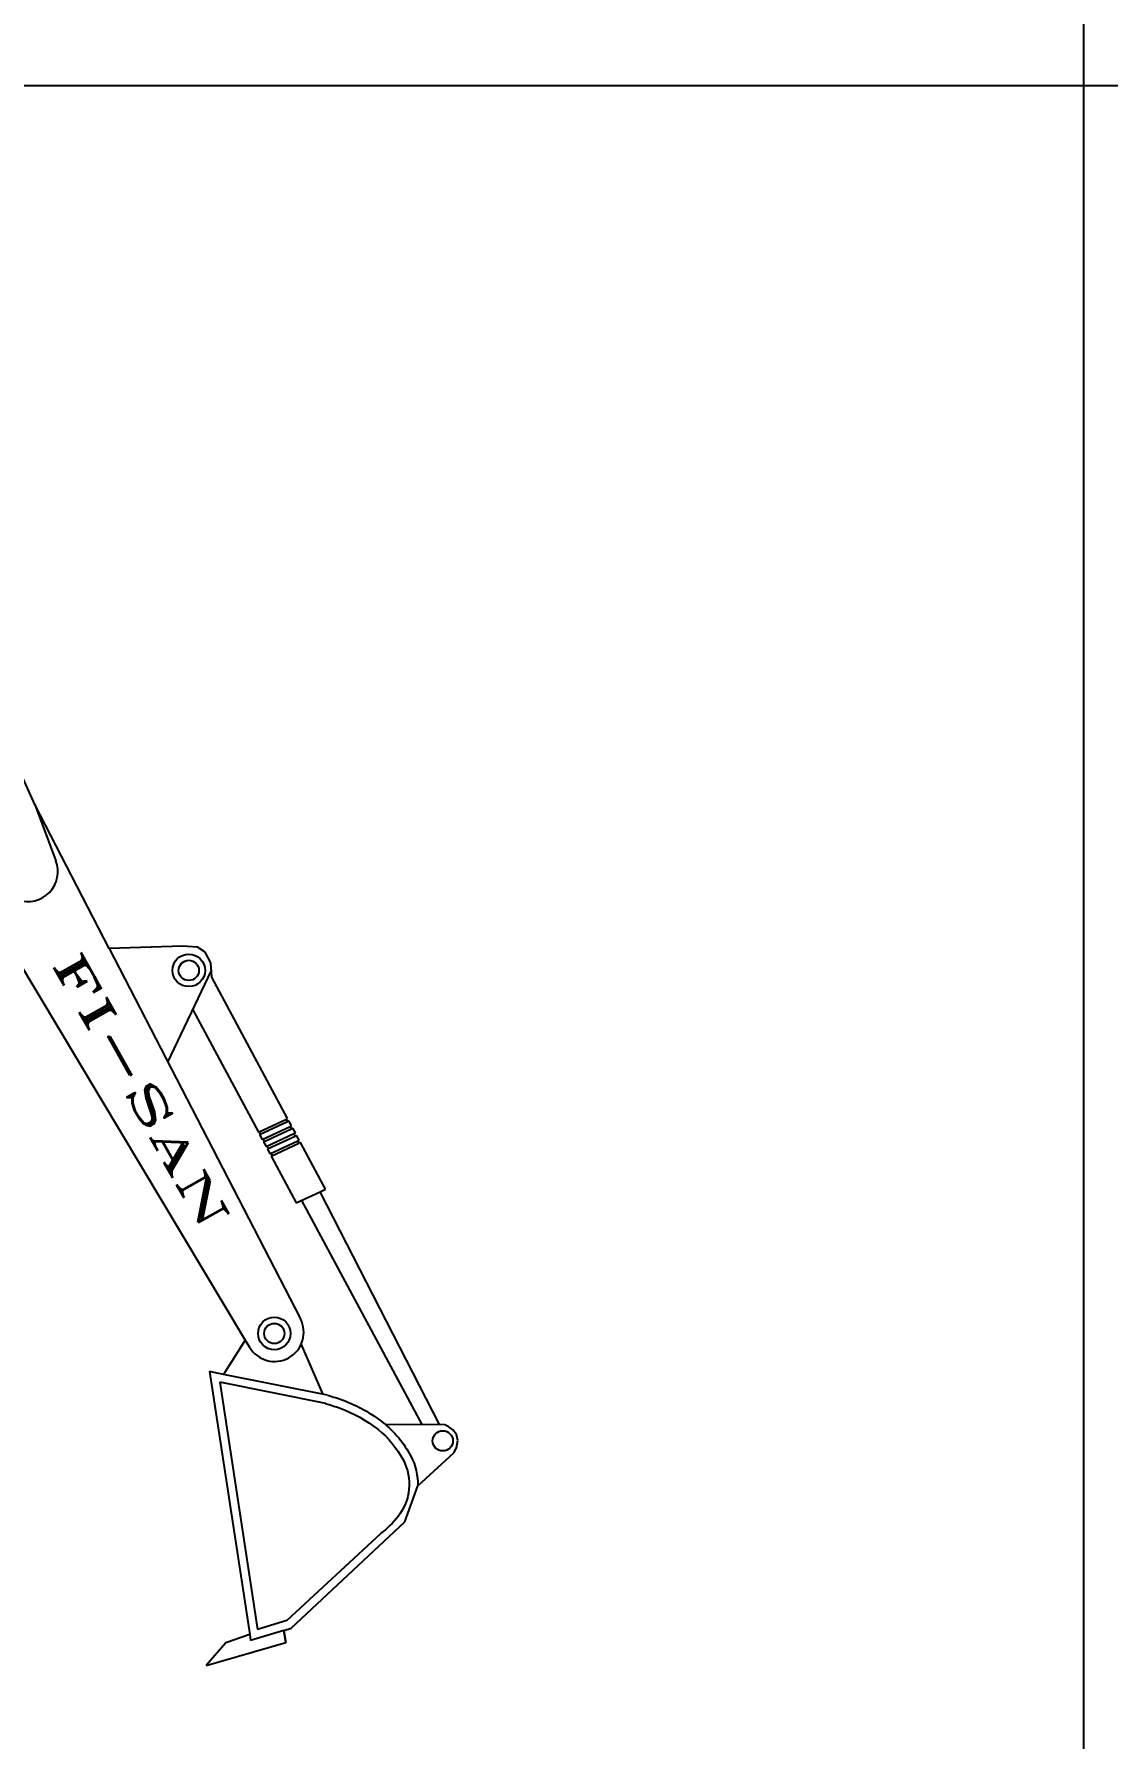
# Model space of a CAD drawing. Extents: x -121210 to 57230, y 84783 to 157800.
# Drawn here: x -25572 to -19654, y 134795 to 144184 of the extents above; entities that cross this region are included whole.
import ezdxf
from ezdxf.enums import TextEntityAlignment as Align

# ---------------------------------------------------------------- set-up
doc = ezdxf.new("R2010")
doc.units = 0
doc.header["$MEASUREMENT"] = 0
doc.layers.get('0').update_dxf_attribs({"linetype": 'CONTINUOUS'})
doc.styles.add('ROMANT', font='romant')

# ---------------------------------------------------------------- blocks, each defined once
blk = doc.blocks.new('A$C6084676A')
for p, q in [((6.5719, 3.3338), (6.373, 3.775)), ((6.8455, 2.8044), (6.5719, 3.3338)), ((6.5719, 3.3338), (6.6498, 3.1273)), ((6.3921, 2.9579), (7.3449, 1.3668)), ((7.1152, 2.813), (6.8455, 2.8044)), ((6.8455, 2.8044), (7.5481, 1.4453)), ((7.17, 2.81), (7.1152, 2.813)), ((7.1973, 2.7917), (7.17, 2.81)), ((7.2186, 2.7522), (7.1973, 2.7917)), ((7.0612, 2.3871), (7.2209, 2.7239)), ((7.2228, 2.6993), (7.2186, 2.7522)), ((7.5009, 2.1804), (7.2228, 2.6993)), ((7.1526, 2.5798), (7.3934, 2.1305)), ((7.3934, 2.1305), (7.4961, 2.1782)), ((7.4013, 2.1231), (7.3965, 2.1319)), ((7.3981, 2.1216), (7.5008, 2.1693)), ((7.4076, 2.104), (7.51, 2.1516)), ((7.4123, 2.0951), (7.5147, 2.1427)), ((7.4961, 2.1782), (7.5009, 2.1804)), ((7.5008, 2.1693), (7.4961, 2.1782)), ((7.5056, 2.1716), (7.5008, 2.1693)), ((7.5151, 2.1539), (7.5056, 2.1716)), ((7.51, 2.1516), (7.5151, 2.1539)), ((7.5147, 2.1427), (7.51, 2.1516)), ((7.5198, 2.1451), (7.5147, 2.1427)), ((7.5293, 2.1274), (7.5198, 2.1451)), ((7.3981, 2.1216), (7.4076, 2.104)), ((7.4157, 2.0967), (7.4109, 2.1055)), ((7.4123, 2.0951), (7.4218, 2.0775)), ((7.4218, 2.0775), (7.524, 2.125)), ((7.4302, 2.0704), (7.4254, 2.0792)), ((7.4265, 2.0687), (7.5286, 2.1161)), ((7.4265, 2.0687), (7.436, 2.051)), ((7.436, 2.051), (7.5379, 2.0984)), ((7.4407, 2.0422), (7.5425, 2.0895)), ((7.524, 2.125), (7.5293, 2.1274)), ((7.5286, 2.1161), (7.524, 2.125)), ((7.534, 2.1186), (7.5286, 2.1161)), ((7.5435, 2.101), (7.534, 2.1186)), ((7.5379, 2.0984), (7.5435, 2.101)), ((7.5425, 2.0895), (7.5379, 2.0984)), ((7.5482, 2.0921), (7.5425, 2.0895)), ((7.6401, 1.9207), (7.5482, 2.0921)), ((7.4447, 2.044), (7.4398, 2.0528)), ((7.4407, 2.0422), (7.5326, 1.8707)), ((7.5326, 1.8707), (7.6204, 1.9115)), ((7.5523, 1.8799), (7.9937, 1.0565)), ((7.6204, 1.9115), (7.6401, 1.9207)), ((8.0592, 1.0567), (7.6204, 1.9115)), ((7.3449, 1.3668), (7.2653, 1.2411)), ((7.3449, 1.3668), (7.3605, 1.3408)), ((7.6315, 1.1678), (7.551, 1.3527)), ((7.2144, 1.2513), (7.3616, 0.2863)), ((7.2653, 1.2411), (7.2144, 1.2513)), ((7.2521, 1.2119), (7.3904, 0.3047)), ((7.6409, 1.1341), (7.2521, 1.2119)), ((7.647, 1.1647), (7.2653, 1.2411)), ((8.0592, 1.0567), (7.8608, 1.0563)), ((8.0789, 1.0561), (8.0592, 1.0567)), ((8.0708, 1.0342), (8.0708, 1.0342)), ((8.0933, 1.0488), (8.0789, 1.0561)), ((8.1077, 1.0372), (8.0933, 1.0488)), ((8.1207, 1.0207), (8.1077, 1.0372)), ((8.1262, 0.9981), (8.1207, 1.0207)), ((7.9787, 0.8319), (8.1111, 0.9529)), ((8.1111, 0.9529), (8.1214, 0.9714)), ((8.1214, 0.9714), (8.1262, 0.9981)), ((7.931, 0.7), (7.9787, 0.8319)), ((7.5142, 0.3093), (7.931, 0.7)), ((7.8417, 0.6561), (7.4982, 0.3371)), ((7.4982, 0.3371), (7.3904, 0.3047)), ((7.2013, 0.172), (7.4948, 0.2568)), ((7.2734, 0.2557), (7.2013, 0.172)), ((7.3616, 0.2863), (7.2734, 0.2557)), ((7.3616, 0.2863), (7.365, 0.2645)), ((7.4874, 0.3012), (7.365, 0.2645)), ((7.4874, 0.3012), (7.5142, 0.3093)), ((7.4948, 0.2568), (7.4874, 0.3012)), ((7.4874, 0.3012), (7.4948, 0.2568))]:
    blk.add_line(p, q)
for points in [[(7.6401, 1.1343, -0.019449), (7.6941, 1.1166, -0.077893), (7.8318, 1.0396, -0.107177), (7.926, 0.9258, -0.144165), (7.9466, 0.8197, -0.144165)], [(7.6486, 1.1644, -0.019449), (7.705, 1.1459, -0.077893), (7.8511, 1.0642, -0.107177), (7.9538, 0.9402, -0.12676), (7.9787, 0.8319, -0.144165)], [(7.9466, 0.8197, -0.144165), (7.9064, 0.7193, -0.064338), (7.8426, 0.6568, -0.064338)]]:
    blk.add_lwpolyline(points, format="xyb")
for centre, radius in [((7.1376, 2.7244), 0.0597), ((7.1376, 2.7244), 0.0372), ((7.4519, 1.3913), 0.0597), ((7.4519, 1.3913), 0.0372), ((8.0708, 0.997), 0.0372)]:
    blk.add_circle(centre, radius)
for centre, radius, start, end in [((6.546, 3.0881), 0.111, 251.36464, 20.67894), ((7.4527, 1.396), 0.1074, 210.91657, 27.33564)]:
    blk.add_arc(centre, radius, start, end)
at = {"style": 'ROMANT', "width": 1.779967}
blk.add_text('FI-SAN', height=0.11321, rotation=299.50593, dxfattribs=at).set_placement((6.633, 2.7513), (7.1954, 1.7576), align=Align.FIT)
blk = doc.blocks.new('A$C56632E43')
at = {"xscale": 1000, "yscale": 1000, "zscale": 1000}
blk.add_blockref('A$C6084676A', (0, 0), dxfattribs=at)
blk = doc.blocks.new('FORMATLINES')
at = {"color": 155, "true_color": 0x546d8e}
for p, q in [((-19789, 157398.7), (-19789, 85428.7)), ((-116377.4, 143901.9), (-19789, 143901.9)), ((-19789, 143901.9), (57229.8, 143901.9))]:
    blk.add_line(p, q, dxfattribs=at)

msp = doc.modelspace()

# ---------------------------------------------------------------- block references
msp.add_blockref('FORMATLINES', (0, 0))
at = {"xscale": 1.5, "yscale": 1.5, "zscale": 1.5}
msp.add_blockref('A$C56632E43', (-35426, 134940.6), dxfattribs=at)

doc.saveas('drawing.dxf')
